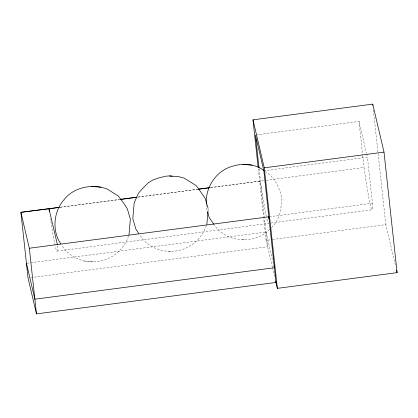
<?xml version="1.0" encoding="UTF-8"?>
<svg xmlns="http://www.w3.org/2000/svg" width="418" height="418" viewBox="0 0 418 418"><rect width="100%" height="100%" fill="white"/><g stroke="black" fill="none" stroke-linecap="round" stroke-linejoin="round"><path stroke-width="0.31" stroke-dasharray="2.09 1.57" d="M206.314 204.501L206.147 207.051L207.38 211.304M208.117 209.972L208.201 208.697M128.467 236.097C124.068 249.734 111.564 259.907 97.347 261.605C83.485 263.366 68.683 257.101 61.556 244.88M206.314 225.605C201.915 239.237 189.411 249.41 175.194 251.108C161.338 252.874 146.53 246.604 139.403 234.388M269.72 229.273C255.121 244.781 226.002 242.921 214.23 224.889M271.554 227.444C279.945 219.805 281.617 207.939 281.533 197.155C279.428 187.248 274.339 176.887 265.472 171.479M256.088 134.925L359.005 121.413L366.513 153.39M263.831 170.748L367.396 157.152L372.401 203.205L270.127 216.629M60.391 207.166L119.956 199.396M138.081 197.03L198.289 189.171M210.588 187.567L260.44 181.062A53.023 2.513 82.5 0 0 266.527 217.491M59.988 207.375L119.48 199.569M138.233 197.103L197.719 189.297M210.651 187.598L263.68 180.639M266.266 180.299L364.005 167.466A53.023 2.513 82.5 0 0 372.401 203.205M57.114 251.124L268.56 223.369A53.023 2.513 82.5 0 1 266.768 218.53M271.146 223.029L372.125 209.773M27.081 263.188L265.979 232.016L272.75 260.853M258.334 169.076L266.078 240.35L271.904 239.587M272.552 239.504L385.824 224.633L395.47 265.686M30.624 277.636L267.572 246.714L264.505 218.473M84.415 261.093L90.278 261.569M242.085 239.566L244.875 239.796M168.752 251.113L171.542 251.343M90.905 261.611L93.689 261.835M366.659 154.017L367.396 157.152M272.897 261.48L273.341 263.361M266.078 240.35L272.285 266.773M272.431 267.4L274.788 277.432M373.368 109.944L385.824 224.633M359.005 121.413L362.667 155.146M362.735 155.794L364.005 167.466M259.103 168.741L264.437 217.825M57.438 245.826A53.023 2.513 82.5 0 1 55.322 246.286M55.082 245.246A53.023 2.513 82.5 0 1 50.432 218.661"/><path stroke-width="0.63" d="M206.356 203.869C205.28 187.551 215.986 170.941 231.901 166.432C242.367 162.952 254.912 163.652 263.878 170.46M208.075 210.609L206.842 224.414M128.995 234.911L130.348 219.194L127.354 208.859L124.501 204.423L118.54 196.246L110.038 190.796L106.282 188.607L100.895 187.191L95.032 186.715M258.125 167.132L252.984 119.83L372.736 104.113L384.006 152.115L397.1 272.635L277.353 288.352L275.671 281.194M252.984 119.83L264.26 167.832L384.006 152.115M59.095 207.338L20.9 212.323L28.032 277.97L36.465 313.887L275.969 282.448L263.831 170.748L255.44 135.009L259.029 168.088M120.603 199.313L136.785 197.197M198.289 189.171L209.946 187.651M59.34 207.459L20.9 212.323L29.333 248.24L36.465 313.887M120.771 199.396L136.937 197.275M199.01 189.124L209.361 187.771M29.333 248.24L268.837 216.801A53.023 2.513 82.5 0 1 268.899 218.656M208.023 208.091L205.207 198.362L196.387 185.749L184.134 178.115L178.747 176.694L169.473 175.952L165.821 176.182L158.568 177.974L152.706 180.111L148.285 182.818L141.88 189.213L138.389 193.362L134.173 202.876L132.814 218.593L135.808 228.928L138.661 233.364M100.895 187.191C87.587 184.719 72.518 188.68 64.027 199.71C53.577 211.372 51.754 230.893 60.809 243.861M246.218 164.676L252.08 165.152M242.806 164.405L245.596 164.635M169.473 175.952L172.263 176.177M91.62 186.444L94.411 186.674M213.859 224.377L209.141 217.386L207.558 211.916M396.504 270.112L397.1 272.635M273.926 265.869L274.37 267.75L34.872 299.189L26.433 263.272M57.391 244.556L48.995 208.817A53.023 2.513 82.5 0 0 49.345 211.289M372.736 104.113L372.872 105.409M264.26 167.832L277.353 288.352"/></g></svg>
